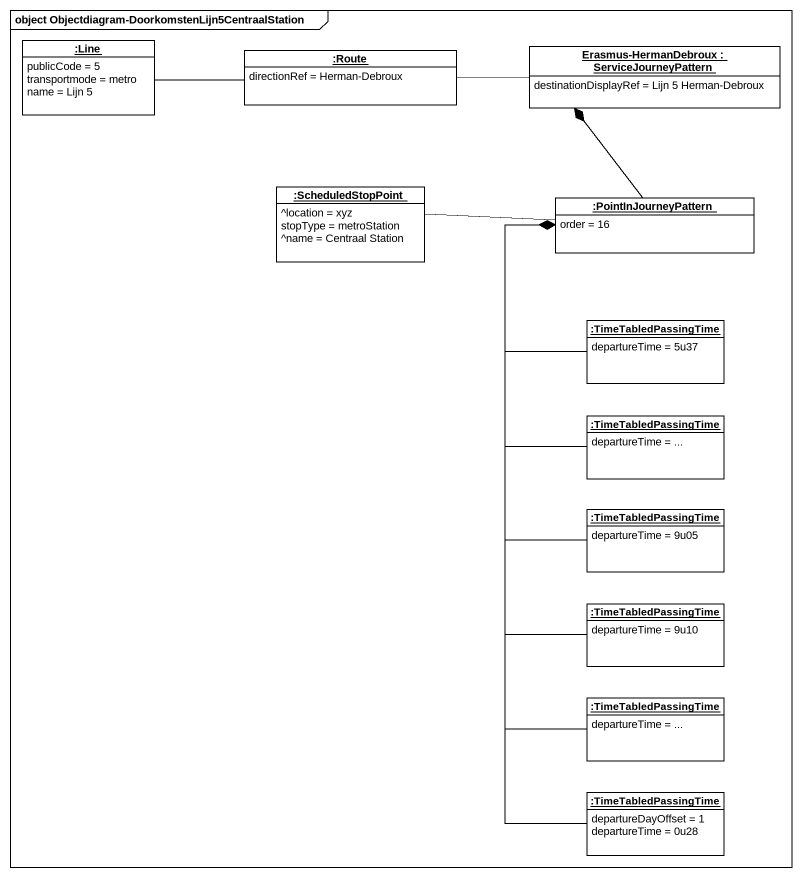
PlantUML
@startuml
mainframe object Objectdiagram-DoorkomstenLijn5CentraalStation
hide circle
hide empty members
object ":Line" as Line {
  publicCode = 5
  transportmode = metro
  name = Lijn 5
}
object ":Route" as Route {
  directionRef = Herman-Debroux
}
object "Erasmus-HermanDebroux : ServiceJourneyPattern" as Erasmus_HermanDebroux {
  destinationDisplayRef = Lijn 5 Herman-Debroux
}
object ":ScheduledStopPoint" as ScheduledStopPoint {
  ^location = xyz
  stopType = metroStation
  ^name = Centraal Station
}
object ":PointInJourneyPattern" as PointInJourneyPattern {
  order = 16
}
object ":TimeTabledPassingTime" as TimeTabledPassingTime {
  departureTime = 5u37
}
object ":TimeTabledPassingTime" as TimeTabledPassingTime_2 {
  departureTime = ...
}
object ":TimeTabledPassingTime" as TimeTabledPassingTime_3 {
  departureTime = 9u05
}
object ":TimeTabledPassingTime" as TimeTabledPassingTime_4 {
  departureTime = 9u10
}
object ":TimeTabledPassingTime" as TimeTabledPassingTime_5 {
  departureTime = ...
}
object ":TimeTabledPassingTime" as TimeTabledPassingTime_6 {
  departureDayOffset = 1
  departureTime = 0u28
}
Line -right- Route
Route -right- Erasmus_HermanDebroux
PointInJourneyPattern -up-* Erasmus_HermanDebroux
PointInJourneyPattern -left- ScheduledStopPoint
TimeTabledPassingTime -up-* PointInJourneyPattern
TimeTabledPassingTime_2 -up-* PointInJourneyPattern
TimeTabledPassingTime_3 -up-* PointInJourneyPattern
TimeTabledPassingTime_4 -up-* PointInJourneyPattern
TimeTabledPassingTime_5 -up-* PointInJourneyPattern
TimeTabledPassingTime_6 -up-* PointInJourneyPattern
@enduml
